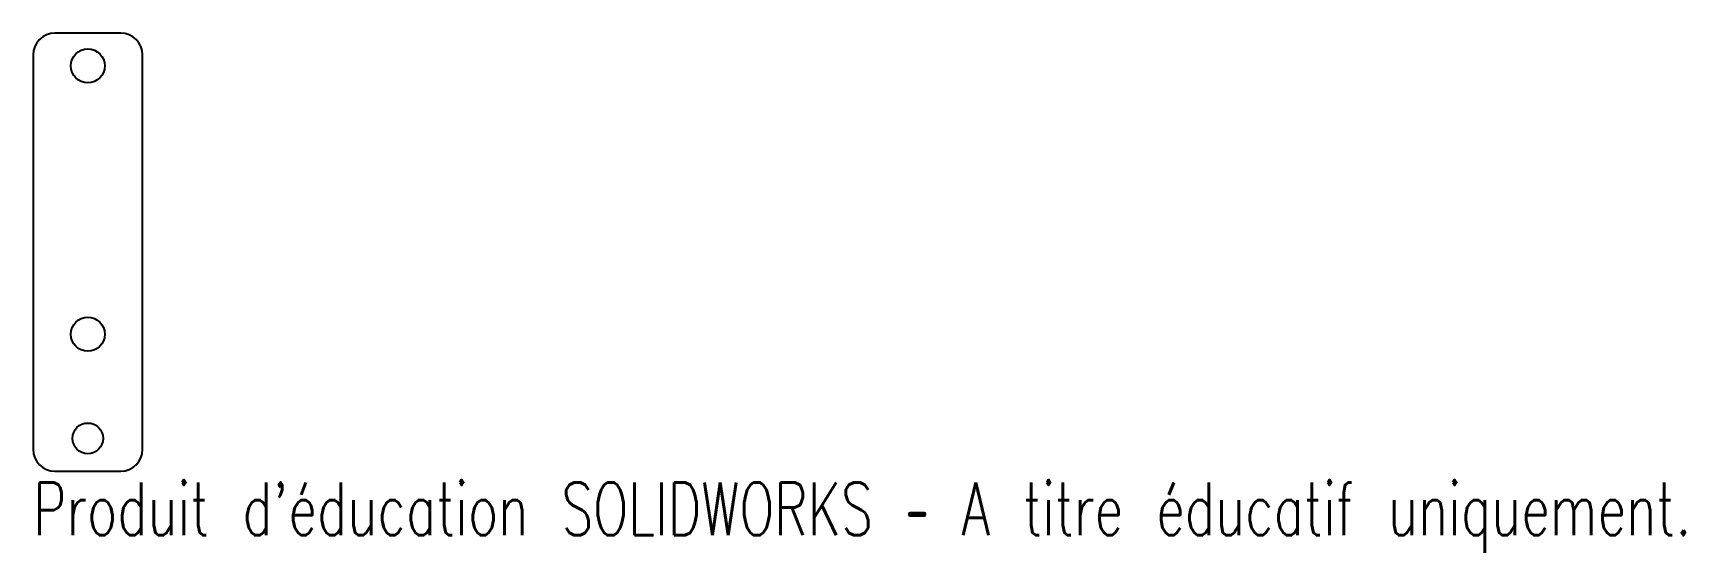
# Model space of a CAD drawing. Header units: millimetres. Extents: x -5 to 146, y -32 to 15.
import ezdxf

# ---------------------------------------------------------------- set-up
doc = ezdxf.new("R2010")
doc.units = ezdxf.units.MM
doc.styles.add('SLDTEXTSTYLE0', font='TXT', dxfattribs={"width": 0.7, "bigfont": 'bigfont'})

msp = doc.modelspace()

# ---------------------------------------------------------------- linework, layer by layer
at = {"color": 7, "linetype": 'Continuous', "lineweight": 25}
for p, q in [((3, 15), (-3, 15)), ((-5, 13), (-5, -23)), ((5, -23), (5, 13)), ((-3, -25), (3, -25))]:
    msp.add_line(p, q, dxfattribs=at)
for centre, radius in [((0, 12), 1.55), ((0, -12.5), 1.55), ((0, -22), 1.4)]:
    msp.add_circle(centre, radius, dxfattribs=at)
for centre, start, end in [((-3, 13), 90, 180), ((3, 13), 0, 90), ((-3, -23), 180, 270), ((3, -23), 270, 0)]:
    msp.add_arc(centre, 2, start, end, dxfattribs=at)

# ---------------------------------------------------------------- texts
at = {"color": 7, "linetype": 'Continuous', "insert": (-5, -26.02), "char_height": 4.8336, "attachment_point": 1, "style": 'SLDTEXTSTYLE0'}
msp.add_mtext("Produit d'éducation SOLIDWORKS – A titre éducatif uniquement.", dxfattribs=at)

doc.saveas('drawing.dxf')
